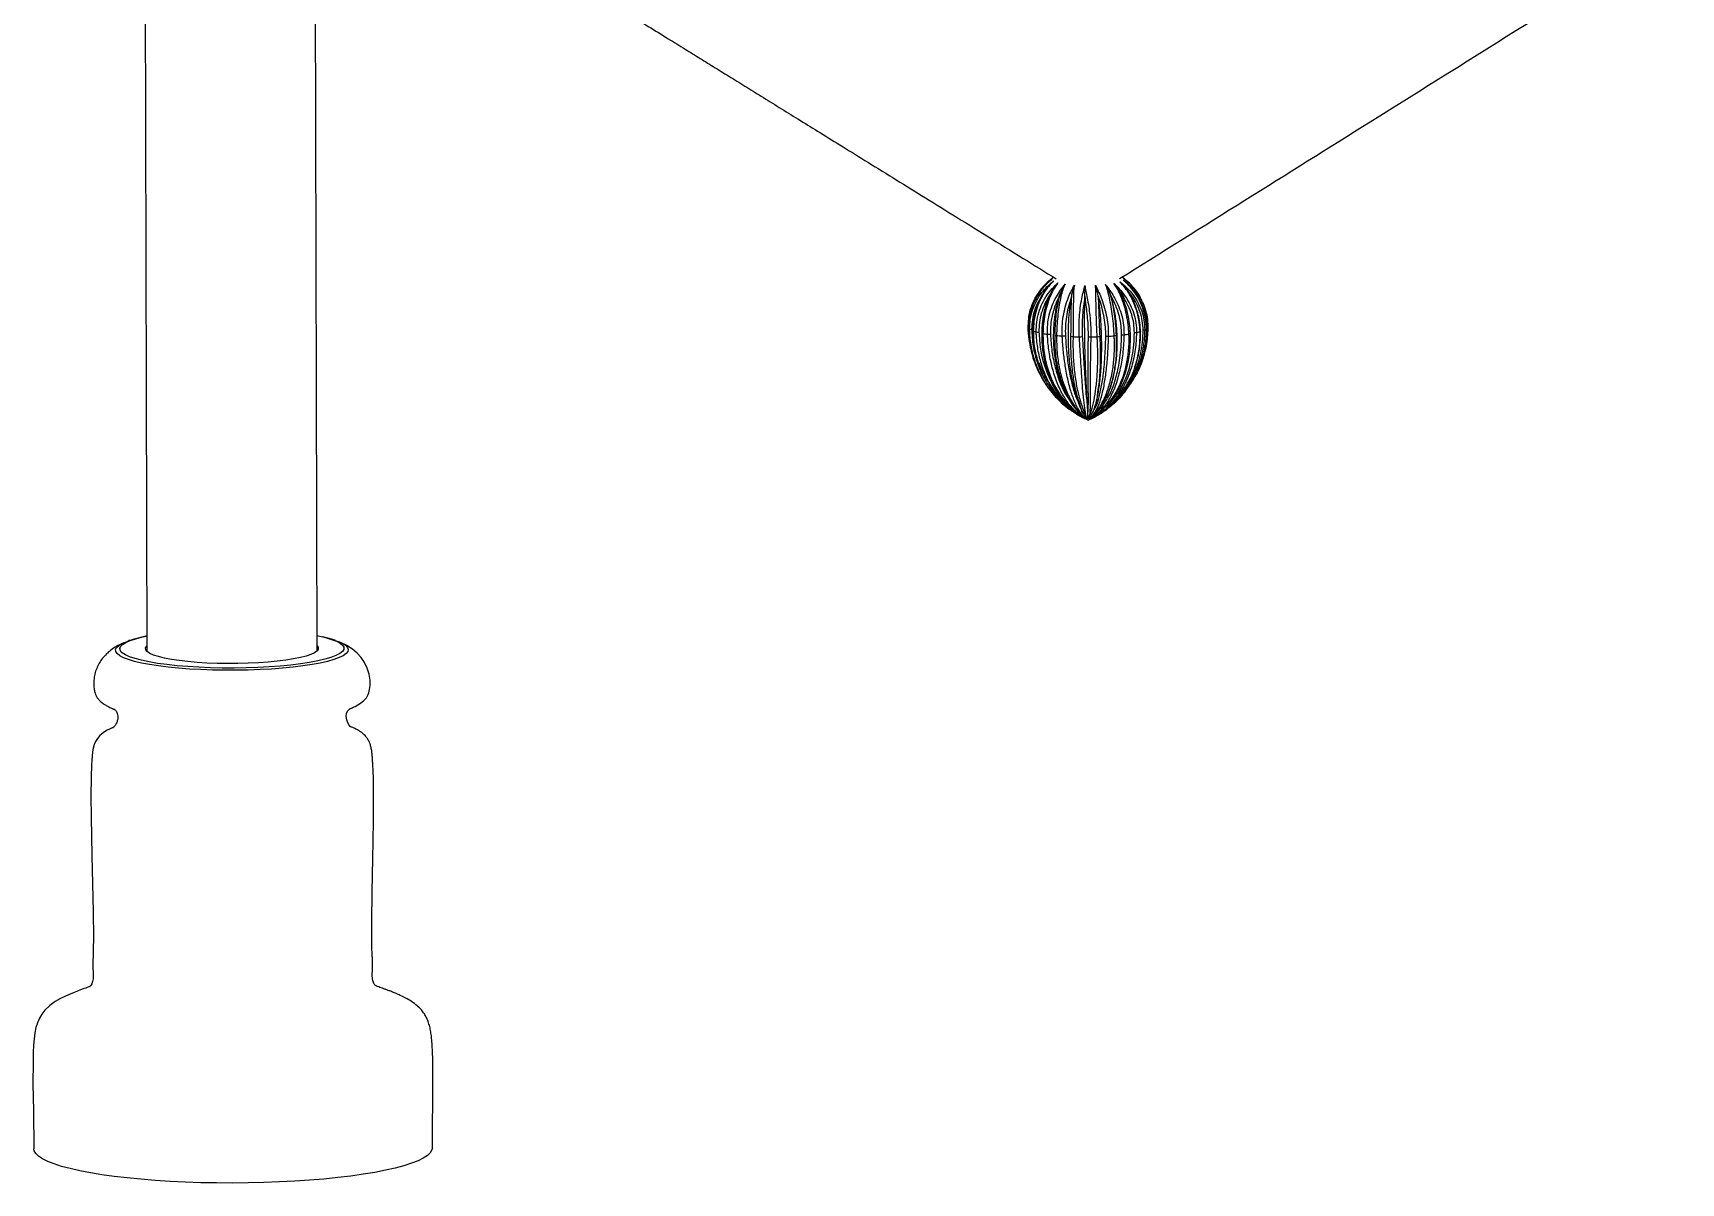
# Model space of a CAD drawing. Header units: millimetres. Extents: x 2214 to 8154, y -2115 to 2085.
# Drawn here: x 6503 to 7205, y -623 to -134 of the extents above; entities that cross this region are included whole.
import ezdxf

# ---------------------------------------------------------------- set-up
doc = ezdxf.new("R2010")
doc.units = ezdxf.units.MM

# ---------------------------------------------------------------- blocks, each defined once
blk = doc.blocks.new('izometria')
for p, q in [((1622.91, -72.34), (1623.47, -297.7)), ((1671.77, -297.58), (1671.23, -77.39)), ((1879.04, -194.35), (1878.74, -194.73)), ((1880.18, -195.51), (1879.66, -196.53)), ((1882.7, -195.97), (1882.31, -197.01)), ((1885.89, -196.28), (1885.68, -197.34)), ((1896.59, -196.1), (1896.95, -197.15)), ((1899.47, -195.69), (1899.98, -196.71)), ((1901.55, -195.15), (1902.16, -196.14)), ((1889.49, -196.41), (1889.47, -197.47)), ((1893.16, -196.35), (1893.34, -197.41)), ((1888.97, -231.4), (1889.38, -231.6)), ((1889.38, -231.6), (1889.46, -231.64)), ((1889.46, -231.64), (1889.48, -231.64)), ((1889.48, -231.64), (1889.6, -231.7)), ((1889.6, -231.7), (1890.51, -232.13)), ((1890.51, -232.13), (1891.28, -231.76)), ((1891.28, -231.76), (1891.5, -231.65)), ((1891.5, -231.65), (1891.57, -231.61)), ((1891.5, -231.65), (1891.5, -231.65)), ((1892.64, -230.82), (1893.09, -230.5)), ((1893.96, -230.15), (1893.37, -230.55))]:
    blk.add_line(p, q)
at = {"flags": 128}
for points in [[(1902.13, -193.2), (1901.65, -192.77), (1901.52, -192.66)], [(1874.92, -206.8), (1874.89, -206.78), (1874.86, -206.76), (1874.84, -206.75), (1874.83, -206.73), (1874.83, -206.71), (1874.84, -206.69), (1874.86, -206.67), (1874.88, -206.65)], [(1877.65, -207.54), (1877.6, -207.52), (1877.55, -207.51), (1877.5, -207.49), (1877.47, -207.47), (1877.44, -207.46), (1877.42, -207.44), (1877.41, -207.42), (1877.41, -207.4)], [(1902.36, -207.5), (1902.37, -207.52), (1902.36, -207.55), (1902.34, -207.57), (1902.31, -207.6), (1902.26, -207.62), (1902.2, -207.65), (1902.13, -207.67), (1902.05, -207.69)], [(1905.33, -206.87), (1905.33, -206.89), (1905.31, -206.91), (1905.29, -206.94), (1905.25, -206.96), (1905.2, -206.99)], [(1664.31, -301.6), (1661.34, -301.89), (1658.21, -302.13), (1654.97, -302.3), (1651.64, -302.42), (1648.27, -302.47), (1644.89, -302.46), (1641.54, -302.38), (1638.26, -302.25), (1635.09, -302.05), (1632.05, -301.8), (1629.2, -301.49), (1626.55, -301.13), (1624.14, -300.72), (1622, -300.26), (1620.15, -299.77), (1618.61, -299.25), (1617.4, -298.7), (1616.53, -298.13), (1616.01, -297.55), (1615.85, -296.96), (1616.05, -296.37), (1616.61, -295.79), (1617.52, -295.22), (1618.77, -294.66), (1620.34, -294.14), (1622.23, -293.64), (1623.46, -293.37)], [(1671.76, -293.25), (1672.2, -293.34), (1674.2, -293.81), (1675.9, -294.32), (1677.28, -294.86), (1678.32, -295.42), (1679.01, -295.99), (1679.35, -296.58), (1679.33, -297.17), (1678.95, -297.76), (1678.22, -298.34), (1677.14, -298.9), (1675.72, -299.44), (1673.98, -299.95), (1671.95, -300.43), (1669.64, -300.87), (1667.08, -301.26), (1664.31, -301.6)], [(1664.97, -302.21), (1661.98, -302.5), (1658.85, -302.74), (1655.6, -302.92), (1652.26, -303.04), (1648.87, -303.1), (1645.47, -303.1), (1642.1, -303.04), (1638.78, -302.92), (1635.55, -302.74), (1632.46, -302.5), (1629.52, -302.21), (1626.78, -301.87), (1624.25, -301.47), (1621.98, -301.04), (1619.97, -300.56), (1618.26, -300.05), (1616.86, -299.52), (1615.79, -298.95), (1615.05, -298.38), (1614.66, -297.79), (1614.62, -297.19), (1614.93, -296.6), (1615.58, -296.02), (1616.58, -295.45), (1617.9, -294.89), (1618.34, -294.74)], [(1671.77, -296.14), (1672.06, -296.56), (1672.09, -297.08), (1671.76, -297.59), (1671.07, -298.1), (1670.05, -298.59), (1668.7, -299.05), (1667.04, -299.48), (1665.1, -299.88), (1662.91, -300.23), (1660.49, -300.53), (1657.88, -300.78), (1655.12, -300.98), (1652.26, -301.11), (1649.32, -301.19), (1646.37, -301.2), (1643.43, -301.15), (1640.55, -301.04), (1637.77, -300.86), (1635.14, -300.63), (1632.69, -300.35), (1630.46, -300.02), (1628.47, -299.64), (1626.77, -299.22), (1625.37, -298.77), (1624.3, -298.29), (1623.56, -297.79), (1623.18, -297.28), (1623.15, -296.76), (1623.47, -296.26)], [(1676.91, -294.6), (1677.72, -294.89), (1678.95, -295.44), (1679.86, -296.01), (1680.42, -296.6), (1680.64, -297.19), (1680.51, -297.78), (1680.03, -298.37), (1679.2, -298.95), (1678.04, -299.51), (1676.56, -300.05), (1674.77, -300.56), (1672.69, -301.04), (1670.35, -301.47), (1667.76, -301.87), (1664.97, -302.21)], [(1681.5, -319.28), (1681.5, -319.28), (1681.43, -319.22), (1681.21, -319.01), (1680.89, -318.62), (1680.51, -318.01), (1680.18, -317.12), (1680.05, -316.16), (1680.17, -315.34), (1680.43, -314.72), (1680.74, -314.29), (1680.93, -314.11), (1680.95, -314.09), (1680.97, -314.08), (1681.08, -314.03), (1681.2, -313.97), (1681.31, -313.92), (1681.43, -313.87), (1681.57, -313.8), (1681.75, -313.72), (1682.03, -313.58), (1682.55, -313.33), (1683.33, -312.9), (1684.11, -312.41), (1685.01, -311.71), (1685.75, -310.87), (1686.15, -310.19), (1686.45, -309.45), (1686.69, -308.54), (1686.84, -307.4), (1686.83, -305.94), (1686.56, -304.15), (1686.03, -302.45), (1685.27, -300.9), (1684.32, -299.51), (1683.18, -298.26), (1681.85, -297.14), (1680.26, -296.11), (1678.26, -295.12), (1678.26, -295.12)], [(1613.83, -319.37), (1613.11, -319.69), (1612.08, -320.21), (1611.14, -320.8), (1610.16, -321.62), (1609.46, -322.45), (1608.94, -323.29), (1608.56, -324.19), (1608.29, -325.17), (1608.09, -326.25), (1607.97, -327.43), (1607.89, -328.68), (1607.82, -329.87), (1607.67, -333.51), (1607.62, -338.69), (1607.68, -344.77), (1607.91, -355.63), (1608.27, -371.59), (1608.35, -379.02), (1608.31, -382.36), (1608.24, -384.22), (1608.18, -385.39), (1608.15, -386.56), (1608.18, -387.7), (1608.24, -388.76), (1608.26, -389.75), (1608.23, -390.65), (1608.1, -391.41), (1607.89, -392.04), (1607.62, -392.5), (1607.41, -392.74), (1607.35, -392.8), (1607.38, -392.78), (1607.35, -392.79), (1607.23, -392.84), (1607.02, -392.92), (1606.61, -393.08), (1606.15, -393.25), (1605.46, -393.5), (1604.71, -393.77), (1603.82, -394.11), (1602.85, -394.48), (1601.74, -394.94), (1600.46, -395.51), (1599.02, -396.22), (1597.49, -397.11), (1595.98, -398.19), (1594.59, -399.49), (1593.68, -400.65), (1593.01, -401.79), (1592.46, -403.08), (1592.05, -404.45), (1591.74, -405.96), (1591.52, -407.67), (1591.39, -409.41), (1591.29, -411.52), (1591.21, -414.21), (1591.19, -420.48), (1591.3, -428.01), (1591.47, -438.86), (1591.47, -438.86)], [(1677.64, -447.03), (1673.73, -447.43), (1669.65, -447.77), (1665.44, -448.05), (1661.12, -448.27), (1656.71, -448.44), (1652.25, -448.54), (1647.76, -448.58), (1643.27, -448.55), (1638.81, -448.47), (1634.41, -448.32), (1630.09, -448.11), (1625.89, -447.84), (1621.83, -447.52), (1617.93, -447.14), (1614.23, -446.7), (1610.73, -446.22), (1607.47, -445.69), (1604.47, -445.11), (1601.74, -444.49), (1599.31, -443.84), (1597.18, -443.15), (1595.37, -442.44), (1593.9, -441.7), (1592.77, -440.94), (1591.99, -440.17), (1591.56, -439.39), (1591.47, -438.86)], [(1704.47, -438.58), (1704.35, -439.19), (1703.89, -439.98), (1703.08, -440.75), (1701.91, -441.51), (1700.41, -442.25), (1698.57, -442.97), (1696.41, -443.67), (1693.95, -444.33), (1691.19, -444.96), (1688.17, -445.55), (1684.89, -446.09), (1681.37, -446.59), (1677.64, -447.03)]]:
    blk.add_lwpolyline(points, dxfattribs=at)
for centre, radius, start, end in [((1890.44, -205.55), 17, 124.5834, 157.0862), ((1890.44, -205.55), 17, 51.4836, 55.6735), ((1890.44, -205.55), 17, 0.1415, 23.3177), ((1907.17, -205.28), 0.413, 268.2979, 310.2413), ((1906.92, -205.51), 0.524, 350.8897, 0.1302), ((1874.71, -205.1), 1.42, 216.3782, 234.4209), ((1874.42, -204.39), 1.95, 253.8866, 271.0784), ((1878.82, -196.65), 10.87, 248.9974, 253.6377), ((1876.36, -202.88), 4.25, 261.8148, 272.0215), ((1884.32, -173.51), 34.67, 258.9135, 261.0521), ((1879.35, -201.79), 5.99, 266.014, 274.2993), ((1881.62, -206.9), 1.21, 244.0232, 265.5762), ((1888.48, -141.75), 66.72, 264.014, 265.3952), ((1883.24, -202.07), 6.18, 268.9379, 277.2918), ((1886.34, -205.54), 2.9, 255.29, 267.0078), ((1890.09, -116.82), 91.7, 267.5598, 268.676), ((1887.87, -203.65), 4.85, 271.2699, 281.4368), ((1891.29, -203.76), 4.76, 261.051, 269.3213), ((1890.23, -112.72), 95.8, 270.6017, 271.685), ((1892.89, -205.65), 2.84, 273.0367, 288.1033), ((1896.01, -202.52), 5.81, 264.8148, 271.9265), ((1891.22, -131.83), 76.66, 273.7271, 274.9832), ((1897.82, -207.06), 1.15, 272.8826, 301.7243), ((1900.19, -202.5), 5.42, 267.7049, 275.0519), ((1894.71, -163.21), 45.09, 277.591, 279.3798), ((1903.6, -203.56), 3.75, 270.1403, 279.4388), ((1900.16, -190.51), 17.23, 283.5881, 286.985), ((1906.02, -204.81), 1.74, 271.8523, 287.3925), ((1905.13, -203.66), 3.14, 296.7173, 307.2968)]:
    blk.add_arc(centre, radius, start, end)
for points, knots in [([(1899.4, -191.98), (1923.1, -177.14), (1976.2, -143.9), (2029.27, -110.68), (2058.65, -92.29)], [0, 0, 0, 0, 0.446407, 1, 1, 1, 1]), ([(1741.99, -105.7), (1744.85, -107.47), (1750.28, -110.83), (1757.95, -115.58), (1764.69, -119.75), (1770.47, -123.33), (1775.43, -126.41), (1779.89, -129.16), (1784.2, -131.84), (1788.6, -134.56), (1793.13, -137.36), (1797.91, -140.32), (1802.94, -143.44), (1808.27, -146.74), (1814.01, -150.29), (1820.33, -154.2), (1827.42, -158.59), (1835.13, -163.36), (1843.44, -168.5), (1852.32, -174), (1861.94, -179.96), (1871.72, -186.01), (1878.31, -190.1), (1881.44, -192.04)], [0, 0, 0, 0, 0.061404, 0.116569, 0.164873, 0.206314, 0.240896, 0.27189, 0.302414, 0.33396, 0.366528, 0.400118, 0.436861, 0.474754, 0.514784, 0.560234, 0.611364, 0.668173, 0.726934, 0.790736, 0.859577, 0.933453, 1, 1, 1, 1]), ([(1873.48, -205.38), (1873.53, -204.47), (1873.61, -202.63), (1874.31, -199.97), (1875.4, -197.46), (1876.81, -195.34), (1878.42, -193.56), (1879.59, -192.65), (1880.19, -192.18)], [0, 0, 0, 0, 0.174322, 0.353684, 0.528303, 0.707938, 0.852625, 1, 1, 1, 1]), ([(1880.19, -192.18), (1880.08, -192.27), (1879.37, -192.82), (1878.17, -193.98), (1876.64, -195.88), (1875.32, -198.12), (1874.33, -200.63), (1873.69, -203.28), (1873.61, -205.05), (1873.56, -205.95)], [0, 0, 0, 0, 0.025597, 0.169952, 0.317153, 0.486311, 0.660055, 0.82767, 1, 1, 1, 1]), ([(1873.88, -206.26), (1873.91, -205.35), (1873.98, -203.5), (1874.66, -200.81), (1875.76, -198.24), (1877.19, -196.04), (1878.84, -194.18), (1880.02, -193.2), (1880.62, -192.7)], [0, 0, 0, 0, 0.174238, 0.353521, 0.528056, 0.707609, 0.852457, 1, 1, 1, 1]), ([(1877.96, -195.93), (1877.96, -195.93), (1877.82, -195.93), (1877.43, -197.22), (1876.17, -198.41), (1875.22, -201.08), (1874.56, -203.65), (1874.49, -205.44), (1874.46, -206.34)], [0, 0, 0, 0, 0.000003, 0.038354, 0.279641, 0.520866, 0.76044, 1, 1, 1, 1]), ([(1874.88, -206.65), (1874.92, -205.79), (1875.01, -204.07), (1875.52, -201.47), (1876.35, -198.96), (1877.33, -196.76), (1878.22, -195.57), (1878.52, -195.02), (1878.52, -195.02)], [0, 0, 0, 0, 0.210045, 0.420141, 0.633608, 0.847116, 0.999994, 1, 1, 1, 1]), ([(1880.62, -192.7), (1880.52, -192.8), (1879.88, -193.39), (1878.84, -194.61), (1877.54, -196.58), (1876.42, -198.88), (1875.58, -201.45), (1875.04, -204.13), (1874.96, -205.9), (1874.92, -206.8)], [0, 0, 0, 0, 0.025998, 0.170316, 0.317481, 0.486557, 0.660218, 0.827751, 1, 1, 1, 1]), ([(1875.75, -207.08), (1875.77, -206.17), (1875.8, -204.32), (1876.41, -201.59), (1877.42, -198.96), (1878.75, -196.69), (1880.28, -194.74), (1881.38, -193.7), (1881.93, -193.18)], [0, 0, 0, 0, 0.174123, 0.353288, 0.527708, 0.70714, 0.852216, 1, 1, 1, 1]), ([(1877.41, -207.4), (1877.44, -206.55), (1877.51, -204.82), (1877.88, -202.21), (1878.49, -199.65), (1879.22, -197.41), (1879.9, -196.16), (1880.14, -195.6), (1880.14, -195.6)], [0, 0, 0, 0, 0.2073411, 0.4199826, 0.6309185, 0.8467959, 0.9999942, 1, 1, 1, 1]), ([(1881.93, -193.18), (1881.85, -193.27), (1881.32, -193.9), (1880.54, -195.17), (1879.58, -197.2), (1878.77, -199.55), (1878.15, -202.15), (1877.76, -204.86), (1877.69, -206.64), (1877.65, -207.54)], [0, 0, 0, 0, 0.026575, 0.170828, 0.317934, 0.486896, 0.660442, 0.827865, 1, 1, 1, 1]), ([(1878.52, -195.02), (1878.52, -195.02), (1878.53, -194.99), (1878.56, -194.96), (1878.58, -194.93)], [0, 0, 0, 0, 0.000651, 1, 1, 1, 1]), ([(1880.19, -192.18), (1880.18, -192.19), (1880.17, -192.2), (1880.07, -192.27), (1879.57, -192.66), (1879.02, -193.13), (1878.62, -193.6), (1878.55, -193.68)], [0, 0, 0, 0, 0.006476, 0.025744, 0.164953, 0.857149, 1, 1, 1, 1]), ([(1878.93, -207.76), (1878.93, -206.85), (1878.92, -205), (1879.4, -202.24), (1880.23, -199.57), (1881.34, -197.23), (1882.63, -195.2), (1883.53, -194.11), (1883.99, -193.55)], [0, 0, 0, 0, 0.173983, 0.353003, 0.527282, 0.706569, 0.851917, 1, 1, 1, 1]), ([(1880.62, -192.7), (1880.62, -192.71), (1880.61, -192.72), (1880.52, -192.79), (1880.1, -193.16), (1879.55, -193.67), (1879.16, -194.19), (1879.04, -194.35)], [0, 0, 0, 0, 0.006279, 0.022609, 0.148357, 0.739495, 1, 1, 1, 1]), ([(1880.14, -195.6), (1880.14, -195.6), (1880.16, -195.59), (1880.17, -195.55), (1880.18, -195.51)], [0, 0, 0, 0, 0.000365, 1, 1, 1, 1]), ([(1881.93, -193.18), (1881.93, -193.18), (1881.91, -193.19), (1881.84, -193.27), (1881.46, -193.67), (1880.85, -194.4), (1880.4, -195.15), (1880.18, -195.51)], [0, 0, 0, 0, 0.00475, 0.018307, 0.116551, 0.581231, 1, 1, 1, 1]), ([(1881.09, -207.98), (1881.11, -207.11), (1881.16, -205.38), (1881.37, -202.77), (1881.68, -200.08), (1882.19, -198.21), (1882.4, -196.16), (1882.67, -196.06), (1882.67, -196.06)], [0, 0, 0, 0, 0.209869, 0.419794, 0.633088, 0.846418, 0.999997, 1, 1, 1, 1]), ([(1883.99, -193.55), (1883.93, -193.66), (1883.57, -194.31), (1883.1, -195.62), (1882.59, -197.7), (1882.14, -200.08), (1881.82, -202.72), (1881.61, -205.43), (1881.55, -207.21), (1881.53, -208.1)], [0, 0, 0, 0, 0.027281, 0.172827, 0.318495, 0.489616, 0.66072, 0.83038, 1, 1, 1, 1]), ([(1882.67, -196.06), (1882.67, -196.06), (1882.67, -196.03), (1882.68, -196), (1882.7, -195.97)], [0, 0, 0, 0, 0.0006498, 1, 1, 1, 1]), ([(1883.99, -193.55), (1883.98, -193.56), (1883.97, -193.57), (1883.91, -193.66), (1883.63, -194.07), (1883.18, -194.83), (1882.85, -195.6), (1882.7, -195.97)], [0, 0, 0, 0, 0.004773, 0.018905, 0.117912, 0.580633, 1, 1, 1, 1]), ([(1883.13, -208.25), (1883.11, -207.34), (1883.07, -205.49), (1883.38, -202.71), (1883.95, -200), (1884.73, -197.61), (1885.67, -195.52), (1886.29, -194.38), (1886.61, -193.81)], [0, 0, 0, 0, 0.173828, 0.352686, 0.526811, 0.705939, 0.851591, 1, 1, 1, 1]), ([(1885.88, -196.37), (1885.88, -196.37), (1885.89, -196.37), (1885.89, -196.32), (1885.89, -196.28)], [0, 0, 0, 0, 0.000363, 1, 1, 1, 1]), ([(1886.61, -193.81), (1886.61, -193.81), (1886.6, -193.82), (1886.57, -193.91), (1886.4, -194.35), (1886.15, -195.12), (1885.98, -195.91), (1885.89, -196.28)], [0, 0, 0, 0, 0.004808, 0.019662, 0.119705, 0.581788, 1, 1, 1, 1]), ([(1886.61, -193.81), (1886.58, -193.91), (1886.43, -194.58), (1886.33, -195.91), (1886.29, -198), (1886.26, -200.4), (1886.25, -203.05), (1886.24, -205.76), (1886.21, -207.54), (1886.19, -208.44)], [0, 0, 0, 0, 0.02806, 0.173509, 0.31908, 0.490056, 0.661014, 0.830526, 1, 1, 1, 1]), ([(1887.98, -208.5), (1887.94, -207.58), (1887.87, -205.74), (1887.98, -202.95), (1888.24, -200.22), (1888.63, -197.79), (1889.13, -195.67), (1889.42, -194.5), (1889.56, -193.91)], [0, 0, 0, 0, 0.173675, 0.352371, 0.526343, 0.70531, 0.851266, 1, 1, 1, 1]), ([(1889.56, -193.91), (1889.56, -193.91), (1889.56, -193.93), (1889.56, -194.02), (1889.53, -194.47), (1889.5, -195.26), (1889.49, -196.04), (1889.49, -196.41)], [0, 0, 0, 0, 0.004821, 0.020735, 0.122775, 0.59165, 1, 1, 1, 1]), ([(1889.56, -193.91), (1889.57, -194.02), (1889.63, -194.7), (1889.92, -196.02), (1890.36, -198.1), (1890.74, -200.49), (1891.05, -203.13), (1891.25, -205.84), (1891.24, -207.62), (1891.23, -208.52)], [0, 0, 0, 0, 0.028837, 0.174186, 0.319657, 0.490487, 0.661301, 0.830669, 1, 1, 1, 1]), ([(1892.59, -193.86), (1892.63, -193.97), (1892.91, -194.64), (1893.57, -195.93), (1894.42, -197.97), (1895.2, -200.33), (1895.8, -202.93), (1896.18, -205.64), (1896.19, -207.43), (1896.2, -208.33)], [0, 0, 0, 0, 0.029546, 0.173426, 0.320154, 0.488567, 0.661549, 0.828427, 1, 1, 1, 1]), ([(1893.04, -208.48), (1892.99, -207.57), (1892.9, -205.73), (1892.8, -202.94), (1892.73, -200.2), (1892.69, -197.77), (1892.69, -195.62), (1892.62, -194.45), (1892.59, -193.86)], [0, 0, 0, 0, 0.173532, 0.352086, 0.525915, 0.704736, 0.850969, 1, 1, 1, 1]), ([(1892.59, -193.86), (1892.59, -193.86), (1892.59, -193.88), (1892.62, -193.97), (1892.73, -194.4), (1892.93, -195.18), (1893.09, -195.97), (1893.16, -196.35)], [0, 0, 0, 0, 0.004856, 0.020878, 0.121995, 0.576394, 1, 1, 1, 1]), ([(1895.41, -193.66), (1895.49, -193.77), (1895.96, -194.41), (1896.92, -195.67), (1898.14, -197.65), (1899.23, -199.96), (1900.07, -202.53), (1900.6, -205.21), (1900.64, -206.99), (1900.66, -207.9)], [0, 0, 0, 0, 0.03012, 0.173916, 0.320561, 0.488875, 0.661751, 0.82853, 1, 1, 1, 1]), ([(1897.88, -208.2), (1897.82, -207.3), (1897.71, -205.46), (1897.41, -202.68), (1897.01, -199.96), (1896.55, -197.54), (1896.06, -195.4), (1895.63, -194.24), (1895.41, -193.66)], [0, 0, 0, 0, 0.173418, 0.351858, 0.52557, 0.704277, 0.850729, 1, 1, 1, 1]), ([(1895.41, -193.66), (1895.41, -193.66), (1895.42, -193.67), (1895.47, -193.76), (1895.71, -194.18), (1896.12, -194.94), (1896.44, -195.72), (1896.59, -196.1)], [0, 0, 0, 0, 0.004866, 0.020868, 0.120907, 0.561908, 1, 1, 1, 1]), ([(1896.65, -196.19), (1896.65, -196.19), (1896.63, -196.16), (1896.61, -196.13), (1896.59, -196.1)], [0, 0, 0, 0, 0.000651, 1, 1, 1, 1]), ([(1899.97, -207.92), (1899.94, -207.05), (1899.88, -205.32), (1899.37, -202.72), (1898.58, -200.2), (1897.67, -197.98), (1896.9, -196.76), (1896.65, -196.19), (1896.65, -196.19)], [0, 0, 0, 0, 0.209544, 0.419146, 0.632107, 0.845108, 0.999994, 1, 1, 1, 1]), ([(1897.79, -193.32), (1897.9, -193.43), (1898.51, -194.04), (1899.69, -195.24), (1901.17, -197.16), (1902.48, -199.41), (1903.48, -201.92), (1904.12, -204.57), (1904.18, -206.35), (1904.21, -207.26)], [0, 0, 0, 0, 0.030503, 0.174237, 0.320824, 0.489069, 0.66188, 0.828594, 1, 1, 1, 1]), ([(1902.05, -207.69), (1901.99, -206.79), (1901.87, -204.96), (1901.4, -202.2), (1900.71, -199.5), (1899.86, -197.12), (1898.92, -195.02), (1898.17, -193.89), (1897.79, -193.32)], [0, 0, 0, 0, 0.173343, 0.351701, 0.525341, 0.703968, 0.85057, 1, 1, 1, 1]), ([(1897.79, -193.32), (1897.79, -193.32), (1897.81, -193.34), (1897.88, -193.42), (1898.22, -193.82), (1898.81, -194.56), (1899.25, -195.32), (1899.47, -195.69)], [0, 0, 0, 0, 0.004884, 0.021359, 0.122185, 0.564952, 1, 1, 1, 1]), ([(1899.54, -195.78), (1899.54, -195.78), (1899.52, -195.74), (1899.5, -195.72), (1899.47, -195.69)], [0, 0, 0, 0, 0.0006555, 1, 1, 1, 1]), ([(1899.51, -192.88), (1899.64, -192.98), (1900.35, -193.56), (1901.64, -194.7), (1903.24, -196.53), (1904.65, -198.71), (1905.73, -201.17), (1906.42, -203.78), (1906.5, -205.56), (1906.54, -206.47)], [0, 0, 0, 0, 0.030655, 0.174355, 0.320905, 0.489133, 0.661919, 0.828615, 1, 1, 1, 1]), ([(1905.2, -206.99), (1905.14, -206.09), (1905.02, -204.26), (1904.41, -201.54), (1903.49, -198.88), (1902.33, -196.55), (1901.02, -194.51), (1900.02, -193.43), (1899.51, -192.88)], [0, 0, 0, 0, 0.173314, 0.351644, 0.525251, 0.703848, 0.850508, 1, 1, 1, 1]), ([(1899.51, -192.88), (1899.52, -192.88), (1899.53, -192.9), (1899.62, -192.98), (1900.04, -193.36), (1900.75, -194.07), (1901.28, -194.79), (1901.55, -195.15)], [0, 0, 0, 0, 0.004886, 0.021573, 0.122767, 0.566738, 1, 1, 1, 1]), ([(1903.61, -207.31), (1903.57, -206.44), (1903.49, -204.71), (1902.87, -202.17), (1901.97, -199.58), (1900.65, -197.83), (1900.11, -195.83), (1899.54, -195.78), (1899.54, -195.78)], [0, 0, 0, 0, 0.209513, 0.419079, 0.632004, 0.84497, 0.999997, 1, 1, 1, 1]), ([(1900.43, -192.37), (1900.56, -192.47), (1901.3, -193.01), (1902.58, -194.08), (1904.17, -195.83), (1905.56, -197.93), (1906.62, -200.34), (1907.3, -202.92), (1907.39, -204.69), (1907.43, -205.59)], [0, 0, 0, 0, 0.030562, 0.17426, 0.320807, 0.489057, 0.66187, 0.828588, 1, 1, 1, 1]), ([(1907.03, -206.16), (1906.98, -205.26), (1906.87, -203.44), (1906.18, -200.75), (1905.11, -198.15), (1903.74, -195.88), (1902.18, -193.92), (1901.02, -192.89), (1900.43, -192.37)], [0, 0, 0, 0, 0.173331, 0.351679, 0.525307, 0.703922, 0.850546, 1, 1, 1, 1]), ([(1900.43, -192.37), (1900.43, -192.38), (1900.45, -192.39), (1900.55, -192.47), (1901.01, -192.83), (1901.77, -193.49), (1902.35, -194.19), (1902.63, -194.54)], [0, 0, 0, 0, 0.004883, 0.021474, 0.122562, 0.566796, 1, 1, 1, 1]), ([(1900.46, -191.85), (1900.58, -191.94), (1901.29, -192.44), (1902.2, -193.19), (1902.85, -193.98), (1903.07, -194.25)], [0, 0, 0, 0, 0.123289, 0.709389, 1, 1, 1, 1]), ([(1906, -198.84), (1905.8, -198.36), (1905.25, -197.02), (1903.96, -195.18), (1902.3, -193.3), (1901.07, -192.33), (1900.46, -191.85)], [0, 0, 0, 0, 0.17309, 0.484486, 0.739784, 1, 1, 1, 1]), ([(1900.46, -191.85), (1900.46, -191.85), (1900.48, -191.86), (1900.58, -191.93), (1901.03, -192.27), (1901.49, -192.62), (1901.8, -192.97), (1901.82, -192.99)], [0, 0, 0, 0, 0.008212, 0.035582, 0.205333, 0.954533, 1, 1, 1, 1]), ([(1901.62, -195.23), (1901.62, -195.23), (1901.58, -195.23), (1901.57, -195.19), (1901.55, -195.15)], [0, 0, 0, 0, 0.000364, 1, 1, 1, 1]), ([(1906.08, -206.54), (1906.03, -205.68), (1905.93, -203.96), (1905.28, -201.42), (1904.24, -199.01), (1903.04, -196.9), (1901.97, -195.77), (1901.62, -195.23), (1901.62, -195.23)], [0, 0, 0, 0, 0.2095071, 0.4190634, 0.631987, 0.8449436, 0.9999943, 1, 1, 1, 1]), ([(1905.31, -206.87), (1905.29, -206.28), (1905.23, -204.94), (1904.86, -202.83), (1904.27, -200.61), (1903.44, -198.48), (1902.73, -196.98), (1902.25, -196.26), (1902.18, -196.15)], [0, 0, 0, 0, 0.159491, 0.359705, 0.561574, 0.762422, 0.96467, 1, 1, 1, 1]), ([(1907.15, -205.69), (1907.1, -204.83), (1907, -203.11), (1906.36, -200.61), (1905.33, -198.25), (1904.13, -196.2), (1903.07, -195.13), (1902.71, -194.61), (1902.71, -194.61)], [0, 0, 0, 0, 0.209532, 0.419112, 0.632056, 0.845037, 0.999994, 1, 1, 1, 1]), ([(1879.66, -196.53), (1879.66, -196.53), (1879.59, -196.66), (1878.98, -197.5), (1878.09, -199.25), (1877.13, -201.79), (1876.57, -204.44), (1876.53, -206.23), (1876.51, -207.12)], [0, 0, 0, 0, 0.000006, 0.038731, 0.279925, 0.521052, 0.760534, 1, 1, 1, 1]), ([(1879.66, -196.53), (1879.36, -197.22), (1878.57, -199.04), (1877.74, -202.31), (1877.25, -206.32), (1877.33, -210.58), (1877.74, -214.01), (1878.34, -215.86), (1878.5, -216.36)], [0, 0, 0, 0, 0.109995, 0.29117, 0.487477, 0.697163, 0.919253, 1, 1, 1, 1]), ([(1882.31, -197.01), (1882.31, -197.01), (1882.25, -197.15), (1881.75, -198.02), (1881.02, -199.82), (1880.24, -202.4), (1879.8, -205.08), (1879.8, -206.87), (1879.79, -207.76)], [0, 0, 0, 0, 0.0000062, 0.0391985, 0.2802758, 0.5212845, 0.7606528, 1, 1, 1, 1]), ([(1882.31, -197.01), (1882.08, -197.72), (1881.5, -199.58), (1880.89, -202.89), (1880.55, -206.91), (1880.62, -211.18), (1881.14, -215.56), (1882.16, -219.88), (1883.68, -223.97), (1885.07, -226.24), (1885.76, -227.38)], [0, 0, 0, 0, 0.066495, 0.17579, 0.294215, 0.420708, 0.554686, 0.696385, 0.84713, 1, 1, 1, 1]), ([(1885.68, -197.34), (1885.68, -197.34), (1885.64, -197.48), (1885.29, -198.37), (1884.79, -200.21), (1884.26, -202.82), (1883.98, -205.52), (1884.01, -207.31), (1884.03, -208.2)], [0, 0, 0, 0, 0.000006, 0.039712, 0.280659, 0.521542, 0.760779, 1, 1, 1, 1]), ([(1885.68, -197.34), (1885.55, -198.05), (1885.22, -199.94), (1884.89, -203.27), (1884.73, -207.31), (1884.81, -211.58), (1885.14, -215.93), (1885.76, -220.21), (1886.65, -224.24), (1887.45, -226.46), (1887.85, -227.57)], [0, 0, 0, 0, 0.066622, 0.175873, 0.294246, 0.420689, 0.554611, 0.696252, 0.846935, 1, 1, 1, 1]), ([(1885.6, -208.35), (1885.62, -207.48), (1885.64, -205.74), (1885.65, -203.1), (1885.68, -200.52), (1885.74, -198.23), (1885.84, -196.96), (1885.88, -196.37), (1885.88, -196.37)], [0, 0, 0, 0, 0.209774, 0.419601, 0.632796, 0.846028, 0.999994, 1, 1, 1, 1]), ([(1889.47, -197.47), (1889.47, -197.47), (1889.45, -197.61), (1889.29, -198.53), (1889.05, -200.38), (1888.83, -203.01), (1888.73, -205.72), (1888.8, -207.51), (1888.83, -208.4)], [0, 0, 0, 0, 0.000006, 0.040225, 0.281044, 0.521797, 0.760909, 1, 1, 1, 1]), ([(1889.47, -197.47), (1889.45, -198.19), (1889.4, -200.09), (1889.38, -203.43), (1889.41, -207.48), (1889.49, -211.74), (1889.61, -216.08), (1889.78, -220.34), (1889.97, -224.35), (1890.1, -226.55), (1890.17, -227.65)], [0, 0, 0, 0, 0.066747, 0.175952, 0.294278, 0.420668, 0.554535, 0.696118, 0.846739, 1, 1, 1, 1]), ([(1889.5, -196.5), (1889.5, -196.5), (1889.5, -196.47), (1889.49, -196.44), (1889.49, -196.41)], [0, 0, 0, 0, 0.000651, 1, 1, 1, 1]), ([(1890.55, -208.46), (1890.55, -207.59), (1890.54, -205.85), (1890.35, -203.24), (1890.09, -200.55), (1889.76, -198.67), (1889.61, -196.61), (1889.5, -196.5), (1889.5, -196.5)], [0, 0, 0, 0, 0.2096843, 0.4194214, 0.6325221, 0.8456608, 0.9999968, 1, 1, 1, 1]), ([(1893.34, -197.41), (1893.43, -198.13), (1893.67, -200.02), (1893.97, -203.36), (1894.19, -207.39), (1894.26, -211.66), (1894.17, -216), (1893.85, -220.26), (1893.32, -224.28), (1892.79, -226.49), (1892.52, -227.61)], [0, 0, 0, 0, 0.06686, 0.176024, 0.294306, 0.42065, 0.554466, 0.695997, 0.846562, 1, 1, 1, 1]), ([(1893.2, -196.44), (1893.2, -196.44), (1893.19, -196.41), (1893.18, -196.38), (1893.16, -196.35)], [0, 0, 0, 0, 0.000652, 1, 1, 1, 1]), ([(1895.48, -208.31), (1895.47, -207.44), (1895.43, -205.71), (1895.07, -203.09), (1894.51, -200.54), (1893.88, -198.28), (1893.37, -197.02), (1893.2, -196.44), (1893.2, -196.44)], [0, 0, 0, 0, 0.2096018, 0.4192617, 0.6322847, 0.8453425, 0.9999942, 1, 1, 1, 1]), ([(1893.34, -197.41), (1893.34, -197.41), (1893.35, -197.43), (1893.38, -198.8), (1893.45, -200.19), (1893.53, -203), (1893.64, -205.66), (1893.73, -207.45), (1893.77, -208.34)], [0, 0, 0, 0, 0.000003, 0.040699, 0.281397, 0.522032, 0.761027, 1, 1, 1, 1]), ([(1896.95, -197.15), (1897.14, -197.86), (1897.66, -199.73), (1898.23, -203.05), (1898.63, -207.07), (1898.69, -211.33), (1898.39, -215.68), (1897.62, -219.96), (1896.71, -223.25), (1895.92, -224.84), (1895.69, -225.3)], [0, 0, 0, 0, 0.073779, 0.194036, 0.324335, 0.463517, 0.610932, 0.766843, 0.932708, 1, 1, 1, 1]), ([(1896.95, -197.15), (1896.95, -197.15), (1896.98, -197.29), (1897.22, -198.2), (1897.56, -200.05), (1897.96, -202.67), (1898.26, -205.37), (1898.37, -207.15), (1898.42, -208.03)], [0, 0, 0, 0, 0.0000062, 0.041082, 0.2816876, 0.5222209, 0.7611191, 1, 1, 1, 1]), ([(1899.98, -196.71), (1899.98, -196.71), (1900.07, -196.73), (1900.32, -198.09), (1901.1, -199.43), (1901.71, -202.2), (1902.19, -204.84), (1902.3, -206.61), (1902.36, -207.5)], [0, 0, 0, 0, 0.000003, 0.041347, 0.281884, 0.522354, 0.761188, 1, 1, 1, 1]), ([(1873.92, -210.15), (1873.74, -208.97), (1873.5, -207.39), (1873.48, -205.78), (1873.48, -205.38)], [0, 0, 0, 0, 0.747871, 1, 1, 1, 1]), ([(1907.43, -205.59), (1907.36, -207.22), (1907.21, -210.53), (1905.88, -215.27), (1904.63, -218.52), (1903.63, -219.98), (1903.54, -220.1)], [0, 0, 0, 0, 0.3201588, 0.6495941, 0.9697423, 1, 1, 1, 1]), ([(1906.87, -211.13), (1906.99, -210.52), (1907.31, -208.88), (1907.47, -206.99), (1907.42, -205.72), (1907.41, -205.51)], [0, 0, 0, 0, 0.3304235, 0.8852403, 1, 1, 1, 1]), ([(1873.56, -205.95), (1873.64, -207.56), (1873.8, -210.84), (1875.1, -215.58), (1877.03, -219.99), (1878.88, -222.51), (1879.77, -223.72)], [0, 0, 0, 0, 0.252683, 0.512688, 0.765368, 1, 1, 1, 1]), ([(1886.94, -230.18), (1885.79, -229.41), (1883.31, -227.74), (1880.17, -224.4), (1877.47, -220.41), (1875.56, -216.18), (1874.37, -211.81), (1873.94, -208.54), (1873.89, -206.67), (1873.88, -206.26)], [0, 0, 0, 0, 0.147309, 0.32058, 0.48799, 0.660192, 0.807579, 0.958228, 1, 1, 1, 1]), ([(1874.46, -206.34), (1874.55, -207.95), (1874.72, -211.22), (1876.04, -215.87), (1877.22, -219), (1878.15, -220.38), (1878.21, -220.46)], [0, 0, 0, 0, 0.3228582, 0.65517, 0.9780534, 1, 1, 1, 1]), ([(1875.25, -211.46), (1875.18, -211.02), (1874.9, -209.44), (1874.89, -207.82), (1874.88, -206.65)], [0, 0, 0, 0, 0.278992, 1, 1, 1, 1]), ([(1874.92, -206.8), (1874.96, -208.42), (1875.04, -211.34), (1875.83, -214.11), (1876.18, -215.34)], [0, 0, 0, 0, 0.552536, 1, 1, 1, 1]), ([(1889.5, -231.67), (1889.32, -231.58), (1888.73, -231.28), (1886.92, -230.23), (1884.28, -228.19), (1881.4, -224.92), (1879.04, -221.05), (1877.35, -216.91), (1876.26, -212.61), (1875.85, -209.36), (1875.77, -207.49), (1875.75, -207.08)], [0, 0, 0, 0, 0.02229, 0.074099, 0.226799, 0.383918, 0.53572, 0.691867, 0.825319, 0.961717, 1, 1, 1, 1]), ([(1876.51, -207.12), (1876.62, -208.75), (1876.83, -212), (1877.97, -216.66), (1879.72, -220.91), (1881.71, -224.51), (1883.51, -226.19), (1884.09, -227.09), (1884.09, -227.09)], [0, 0, 0, 0, 0.2115651, 0.4231488, 0.6346643, 0.8461877, 0.9999969, 1, 1, 1, 1]), ([(1887.07, -230), (1887.07, -230), (1886.05, -230.17), (1884.67, -227.41), (1882.19, -225), (1880.13, -221.2), (1878.7, -217.47), (1877.89, -213.95), (1877.45, -210.78), (1877.42, -208.57), (1877.41, -207.4)], [0, 0, 0, 0, 0.000002, 0.14789, 0.29893, 0.471666, 0.649362, 0.76141, 0.874805, 1, 1, 1, 1]), ([(1877.65, -207.54), (1877.69, -209.15), (1877.77, -212.41), (1878.75, -217.04), (1880.35, -221.36), (1882.55, -225.18), (1885.23, -228.42), (1887.54, -230.38), (1888.96, -231.33), (1889.4, -231.61), (1889.49, -231.66), (1889.5, -231.67)], [0, 0, 0, 0, 0.151906, 0.308215, 0.460118, 0.616384, 0.769049, 0.926328, 0.972545, 0.996522, 1, 1, 1, 1]), ([(1889.66, -231.72), (1889.52, -231.63), (1889.07, -231.36), (1887.66, -230.39), (1885.64, -228.48), (1883.43, -225.34), (1881.62, -221.58), (1880.3, -217.52), (1879.42, -213.28), (1879.05, -210.04), (1878.95, -208.18), (1878.93, -207.76)], [0, 0, 0, 0, 0.022303, 0.074111, 0.22681, 0.383925, 0.535725, 0.691872, 0.825088, 0.961235, 1, 1, 1, 1]), ([(1879.79, -207.76), (1879.91, -209.38), (1880.13, -212.63), (1881.05, -217.23), (1882.42, -221.4), (1883.94, -224.91), (1885.32, -226.51), (1885.76, -227.38), (1885.76, -227.38)], [0, 0, 0, 0, 0.2114918, 0.423002, 0.6344414, 0.8458928, 0.9999969, 1, 1, 1, 1]), ([(1887.98, -230.16), (1887.98, -230.16), (1887.53, -229.21), (1886.19, -228.2), (1884.55, -225.17), (1883.02, -221.69), (1881.99, -217.96), (1881.41, -214.51), (1881.1, -211.36), (1881.09, -209.15), (1881.09, -207.98)], [0, 0, 0, 0, 0.0000027, 0.1494809, 0.2989919, 0.4741936, 0.6493842, 0.7620723, 0.8747587, 1, 1, 1, 1]), ([(1881.53, -208.1), (1881.54, -209.71), (1881.56, -212.97), (1882.26, -217.56), (1883.41, -221.81), (1885, -225.52), (1886.91, -228.65), (1888.51, -230.51), (1889.41, -231.4), (1889.65, -231.66), (1889.66, -231.71), (1889.66, -231.72)], [0, 0, 0, 0, 0.151905, 0.308212, 0.460114, 0.61638, 0.769043, 0.92632, 0.972533, 0.996509, 1, 1, 1, 1]), ([(1889.9, -231.75), (1889.81, -231.68), (1889.54, -231.42), (1888.66, -230.51), (1887.43, -228.68), (1886.1, -225.64), (1884.99, -221.95), (1884.16, -217.95), (1883.56, -213.75), (1883.26, -210.53), (1883.15, -208.67), (1883.13, -208.25)], [0, 0, 0, 0, 0.022315, 0.074124, 0.226819, 0.383933, 0.535732, 0.691875, 0.824841, 0.960719, 1, 1, 1, 1]), ([(1884.03, -208.2), (1884.13, -209.82), (1884.34, -213.05), (1884.96, -217.61), (1885.83, -221.73), (1886.76, -225.17), (1887.58, -226.73), (1887.85, -227.57), (1887.85, -227.57)], [0, 0, 0, 0, 0.21141, 0.422841, 0.634201, 0.845573, 0.999997, 1, 1, 1, 1]), ([(1889.12, -230.26), (1889.12, -230.26), (1888.81, -230.5), (1888.33, -227.83), (1887.4, -225.57), (1886.6, -221.93), (1886.04, -218.3), (1885.74, -214.86), (1885.58, -211.72), (1885.6, -209.51), (1885.6, -208.35)], [0, 0, 0, 0, 0.000002, 0.149512, 0.299055, 0.474239, 0.649416, 0.762068, 0.874717, 1, 1, 1, 1]), ([(1886.19, -208.44), (1886.18, -210.04), (1886.15, -213.31), (1886.49, -217.87), (1887.09, -222.08), (1887.93, -225.73), (1888.91, -228.78), (1889.65, -230.58), (1889.95, -231.44), (1889.99, -231.7), (1889.91, -231.75), (1889.9, -231.75)], [0, 0, 0, 0, 0.151903, 0.308208, 0.460109, 0.616373, 0.769034, 0.926307, 0.97252, 0.996494, 1, 1, 1, 1]), ([(1890.19, -231.78), (1890.17, -231.7), (1890.1, -231.46), (1889.82, -230.58), (1889.49, -228.79), (1889.15, -225.78), (1888.85, -222.12), (1888.57, -218.15), (1888.3, -213.98), (1888.11, -210.78), (1888, -208.92), (1887.98, -208.5)], [0, 0, 0, 0, 0.022327, 0.074134, 0.226829, 0.38394, 0.535735, 0.691878, 0.824599, 0.960215, 1, 1, 1, 1]), ([(1888.83, -208.4), (1888.92, -210.01), (1889.09, -213.23), (1889.37, -217.77), (1889.65, -221.86), (1889.9, -225.28), (1890.11, -226.8), (1890.17, -227.65), (1890.17, -227.65)], [0, 0, 0, 0, 0.211331, 0.422683, 0.633964, 0.845257, 0.999997, 1, 1, 1, 1]), ([(1891.23, -208.52), (1891.19, -210.12), (1891.12, -213.39), (1891.07, -217.95), (1891.07, -222.14), (1891.1, -225.77), (1891.06, -228.81), (1890.87, -230.59), (1890.54, -231.45), (1890.36, -231.72), (1890.21, -231.77), (1890.19, -231.78)], [0, 0, 0, 0, 0.151901, 0.308205, 0.460102, 0.616364, 0.769023, 0.926295, 0.972506, 0.996478, 1, 1, 1, 1]), ([(1890.37, -230.29), (1890.37, -230.29), (1890.48, -230.54), (1890.54, -227.88), (1890.55, -225.65), (1890.51, -222.02), (1890.48, -218.4), (1890.48, -214.97), (1890.5, -211.84), (1890.53, -209.62), (1890.55, -208.46)], [0, 0, 0, 0, 0.000002, 0.149542, 0.299114, 0.474285, 0.649445, 0.762062, 0.874677, 1, 1, 1, 1]), ([(1896.2, -208.33), (1896.14, -209.94), (1896.02, -213.21), (1895.6, -217.78), (1895, -221.99), (1894.21, -225.65), (1893.15, -228.72), (1892.06, -230.54), (1891.13, -231.44), (1890.75, -231.71), (1890.53, -231.78), (1890.5, -231.79)], [0, 0, 0, 0, 0.151898, 0.3082, 0.460095, 0.616356, 0.769011, 0.926281, 0.972491, 0.996462, 1, 1, 1, 1]), ([(1890.5, -231.79), (1890.55, -231.71), (1890.69, -231.46), (1891.04, -230.58), (1891.64, -228.78), (1892.32, -225.76), (1892.85, -222.09), (1893.16, -218.12), (1893.24, -213.96), (1893.17, -210.76), (1893.07, -208.91), (1893.04, -208.48)], [0, 0, 0, 0, 0.022338, 0.074143, 0.226836, 0.383945, 0.535739, 0.69188, 0.824384, 0.959769, 1, 1, 1, 1]), ([(1900.66, -207.9), (1900.59, -209.51), (1900.44, -212.79), (1899.68, -217.39), (1898.53, -221.65), (1896.99, -225.37), (1895, -228.52), (1893.11, -230.42), (1891.66, -231.39), (1891.12, -231.69), (1890.86, -231.77), (1890.82, -231.78)], [0, 0, 0, 0, 0.151897, 0.308195, 0.460089, 0.616347, 0.769001, 0.926268, 0.972479, 0.996449, 1, 1, 1, 1]), ([(1890.82, -231.78), (1890.93, -231.7), (1891.27, -231.43), (1892.21, -230.52), (1893.69, -228.66), (1895.33, -225.58), (1896.65, -221.86), (1897.5, -217.86), (1897.93, -213.68), (1897.98, -210.49), (1897.9, -208.63), (1897.88, -208.2)], [0, 0, 0, 0, 0.022346, 0.074149, 0.226839, 0.383947, 0.535741, 0.69188, 0.824214, 0.959417, 1, 1, 1, 1]), ([(1904.21, -207.26), (1904.13, -208.88), (1903.96, -212.17), (1902.93, -216.82), (1901.34, -221.15), (1899.19, -224.97), (1896.45, -228.24), (1893.92, -230.26), (1892.09, -231.31), (1891.43, -231.65), (1891.15, -231.74), (1891.11, -231.75)], [0, 0, 0, 0, 0.151895, 0.308192, 0.460083, 0.616339, 0.768992, 0.926256, 0.972468, 0.996438, 1, 1, 1, 1]), ([(1891.11, -231.75), (1891.27, -231.67), (1891.78, -231.38), (1893.23, -230.4), (1895.46, -228.44), (1897.91, -225.25), (1899.89, -221.44), (1901.22, -217.38), (1901.95, -213.18), (1902.13, -209.98), (1902.07, -208.12), (1902.05, -207.69)], [0, 0, 0, 0, 0.022352, 0.07415, 0.22684, 0.383947, 0.535741, 0.691881, 0.824105, 0.959193, 1, 1, 1, 1]), ([(1891.63, -230.27), (1891.63, -230.27), (1891.96, -229.33), (1892.84, -228.35), (1893.67, -225.38), (1894.42, -221.96), (1894.92, -218.27), (1895.22, -214.84), (1895.41, -211.7), (1895.46, -209.48), (1895.48, -208.31)], [0, 0, 0, 0, 0.000003, 0.149567, 0.299165, 0.474323, 0.649472, 0.76206, 0.874646, 1, 1, 1, 1]), ([(1906.54, -206.47), (1906.45, -208.09), (1906.29, -211.39), (1905.08, -216.1), (1903.19, -220.52), (1900.62, -224.47), (1897.37, -227.9), (1894.55, -230.01), (1892.78, -230.99), (1892.45, -231.16)], [0, 0, 0, 0, 0.15797, 0.320519, 0.478487, 0.640991, 0.799751, 0.963307, 1, 1, 1, 1]), ([(1893.77, -208.34), (1893.84, -209.96), (1893.97, -213.18), (1893.87, -217.65), (1893.57, -222), (1893.03, -224.55), (1892.76, -227.81), (1892.52, -227.61), (1892.52, -227.61)], [0, 0, 0, 0, 0.211262, 0.42254, 0.633751, 0.844973, 0.999998, 1, 1, 1, 1]), ([(1892.8, -230.17), (1892.8, -230.17), (1893.69, -230.36), (1894.75, -227.64), (1896.56, -225.3), (1897.97, -221.6), (1898.96, -217.92), (1899.54, -214.46), (1899.88, -211.31), (1899.94, -209.09), (1899.97, -207.92)], [0, 0, 0, 0, 0.000002, 0.149586, 0.299203, 0.474352, 0.649492, 0.762059, 0.874623, 1, 1, 1, 1]), ([(1893.76, -230.03), (1893.76, -230.03), (1894.93, -230.16), (1896.38, -227.36), (1898.89, -224.91), (1900.86, -221.12), (1902.25, -217.38), (1903.05, -213.88), (1903.51, -210.7), (1903.57, -208.48), (1903.61, -207.31)], [0, 0, 0, 0, 0.0000017, 0.149598, 0.2992259, 0.4743698, 0.6495033, 0.7620586, 0.8746137, 1, 1, 1, 1]), ([(1898.42, -208.03), (1898.46, -209.62), (1898.54, -212.83), (1898.08, -217.36), (1897.18, -221.51), (1896.06, -224.99), (1895.02, -226.58), (1894.68, -227.44), (1894.68, -227.44)], [0, 0, 0, 0, 0.208166, 0.422426, 0.63061, 0.844749, 0.999997, 1, 1, 1, 1]), ([(1895.63, -229.02), (1896.23, -228.6), (1898.19, -227.23), (1900.9, -224.25), (1903.66, -220.22), (1905.54, -215.98), (1906.67, -211.67), (1907.03, -208.44), (1907.03, -206.59), (1907.03, -206.16)], [0, 0, 0, 0, 0.083844, 0.270008, 0.449876, 0.634893, 0.791572, 0.95164, 1, 1, 1, 1]), ([(1902.36, -207.5), (1902.37, -209.1), (1902.38, -212.31), (1901.6, -216.9), (1900.2, -221.09), (1898.52, -224.64), (1896.98, -226.28), (1896.47, -227.17), (1896.47, -227.17)], [0, 0, 0, 0, 0.211165, 0.422348, 0.633466, 0.844591, 0.999997, 1, 1, 1, 1]), ([(1896.77, -227.94), (1897.02, -227.74), (1898.33, -226.72), (1900.4, -224.28), (1902.85, -220.56), (1904.49, -216.69), (1905.44, -213.15), (1905.98, -209.94), (1906.04, -207.72), (1906.08, -206.54)], [0, 0, 0, 0, 0.041179, 0.209887, 0.407357, 0.604818, 0.731726, 0.858628, 1, 1, 1, 1]), ([(1901.93, -221.21), (1902.01, -221.09), (1902.92, -219.66), (1903.94, -216.71), (1904.97, -212.49), (1905.24, -209.27), (1905.21, -207.42), (1905.2, -206.99)], [0, 0, 0, 0, 0.0304286, 0.3565132, 0.6325766, 0.9146132, 1, 1, 1, 1]), ([(1902.07, -221.14), (1902.08, -221.13), (1902.57, -220.31), (1903.33, -218.52), (1904.29, -215.8), (1904.94, -212.95), (1905.29, -210.02), (1905.4, -207.98), (1905.33, -206.93), (1905.32, -206.87)], [0, 0, 0, 0, 0.0023728, 0.2003906, 0.3980463, 0.594026, 0.7914146, 0.9894269, 1, 1, 1, 1]), ([(1906.58, -211.54), (1906.73, -210.76), (1907.1, -208.84), (1907.14, -206.87), (1907.15, -205.69)], [0, 0, 0, 0, 0.402596, 1, 1, 1, 1]), ([(1876.42, -216.34), (1876.4, -216.29), (1875.97, -215.31), (1875.61, -213.75), (1875.38, -212.24), (1875.3, -211.75)], [0, 0, 0, 0, 0.035458, 0.690298, 1, 1, 1, 1]), ([(1876.18, -215.34), (1876.25, -215.68), (1876.69, -217.57), (1878.24, -220.76), (1880.79, -224.72), (1884.04, -228.13), (1886.8, -230.16), (1888.54, -231.19), (1888.92, -231.38), (1888.97, -231.4)], [0, 0, 0, 0, 0.0473, 0.2631529, 0.4852079, 0.7021435, 0.925635, 0.9913123, 1, 1, 1, 1]), ([(1876.5, -215.78), (1876.75, -216.44), (1877.36, -218.05), (1878.65, -220.49), (1880.31, -223.07), (1882.23, -225.46), (1884.15, -227.48), (1885.51, -228.6), (1886.08, -229.08)], [0, 0, 0, 0, 0.126303, 0.310365, 0.495534, 0.679099, 0.862874, 1, 1, 1, 1]), ([(1878.8, -217.36), (1878.96, -218), (1879.24, -219.07), (1879.73, -219.99), (1879.93, -220.36)], [0, 0, 0, 0, 0.595143, 1, 1, 1, 1]), ([(1879.75, -223.75), (1880.3, -224.41), (1881.39, -225.73), (1883.21, -227.46), (1884.49, -228.56), (1885.17, -229.03), (1885.19, -229.04)], [0, 0, 0, 0, 0.336523, 0.669449, 0.990093, 1, 1, 1, 1]), ([(1891.35, -231.71), (1891.54, -231.62), (1892.17, -231.3), (1894.01, -230.23), (1896.77, -228.13), (1899.77, -224.93), (1901.24, -222.39), (1901.93, -221.21)], [0, 0, 0, 0, 0.042891, 0.142276, 0.43525, 0.736701, 1, 1, 1, 1]), ([(1885.76, -227.38), (1886, -227.71), (1886.78, -228.84), (1887.63, -229.77), (1888.22, -230.42)], [0, 0, 0, 0, 0.296121, 1, 1, 1, 1]), ([(1887.85, -227.57), (1887.99, -227.9), (1888.44, -228.99), (1888.9, -229.88), (1889.22, -230.51)], [0, 0, 0, 0, 0.296495, 1, 1, 1, 1]), ([(1890.17, -227.65), (1890.19, -227.97), (1890.27, -229.05), (1890.3, -229.93), (1890.33, -230.55)], [0, 0, 0, 0, 0.2968733, 1, 1, 1, 1]), ([(1892.52, -227.61), (1892.43, -227.93), (1892.12, -229.01), (1891.73, -229.9), (1891.45, -230.52)], [0, 0, 0, 0, 0.297221, 1, 1, 1, 1]), ([(1894.68, -227.44), (1894.48, -227.77), (1893.82, -228.88), (1893.04, -229.8), (1892.49, -230.44)], [0, 0, 0, 0, 0.297509, 1, 1, 1, 1]), ([(1896.47, -227.17), (1896.19, -227.51), (1895.23, -228.67), (1894.13, -229.63), (1893.35, -230.31)], [0, 0, 0, 0, 0.297724, 1, 1, 1, 1]), ([(1887.43, -230.28), (1887.3, -230.21), (1887.17, -230.14), (1887.07, -230), (1887.07, -230)], [0, 0, 0, 0, 0.999871, 1, 1, 1, 1]), ([(1887.43, -230.28), (1887.63, -230.43), (1888.07, -230.77), (1888.77, -231.24), (1889.3, -231.57), (1889.49, -231.67), (1889.5, -231.67)], [0, 0, 0, 0, 0.288436, 0.641012, 0.99658, 1, 1, 1, 1]), ([(1888.22, -230.42), (1888.13, -230.35), (1888.05, -230.29), (1887.98, -230.16), (1887.98, -230.16)], [0, 0, 0, 0, 0.999871, 1, 1, 1, 1]), ([(1888.22, -230.42), (1888.37, -230.56), (1888.69, -230.88), (1889.18, -231.32), (1889.56, -231.62), (1889.66, -231.72), (1889.66, -231.72)], [0, 0, 0, 0, 0.288619, 0.641096, 0.996578, 1, 1, 1, 1]), ([(1889.22, -230.51), (1889.18, -230.45), (1889.14, -230.39), (1889.12, -230.26), (1889.12, -230.26)], [0, 0, 0, 0, 0.9998704, 1, 1, 1, 1]), ([(1889.22, -230.51), (1889.3, -230.65), (1889.47, -230.96), (1889.71, -231.38), (1889.9, -231.66), (1889.9, -231.75), (1889.9, -231.75)], [0, 0, 0, 0, 0.2887851, 0.6411762, 0.9965767, 1, 1, 1, 1]), ([(1890.33, -230.55), (1890.33, -230.68), (1890.33, -230.99), (1890.3, -231.4), (1890.3, -231.69), (1890.19, -231.78), (1890.19, -231.78)], [0, 0, 0, 0, 0.2889524, 0.6412606, 0.9965825, 1, 1, 1, 1]), ([(1890.33, -230.55), (1890.34, -230.48), (1890.36, -230.42), (1890.37, -230.29), (1890.37, -230.29)], [0, 0, 0, 0, 0.99987, 1, 1, 1, 1]), ([(1891.45, -230.52), (1891.38, -230.66), (1891.21, -230.97), (1890.92, -231.4), (1890.71, -231.68), (1890.51, -231.79), (1890.5, -231.79)], [0, 0, 0, 0, 0.289079, 0.6413215, 0.9965742, 1, 1, 1, 1]), ([(1892.49, -230.44), (1892.35, -230.59), (1892.03, -230.91), (1891.5, -231.36), (1891.11, -231.66), (1890.83, -231.78), (1890.82, -231.78)], [0, 0, 0, 0, 0.289168, 0.641366, 0.996573, 1, 1, 1, 1]), ([(1892.65, -230.84), (1892.43, -230.99), (1891.96, -231.32), (1891.45, -231.62), (1891.12, -231.75), (1891.11, -231.75)], [0, 0, 0, 0, 0.461265, 0.994852, 1, 1, 1, 1]), ([(1892.79, -230.92), (1892.64, -231.01), (1892.19, -231.3), (1891.71, -231.56), (1891.35, -231.71), (1891.35, -231.71)], [0, 0, 0, 0, 0.329327, 0.993592, 1, 1, 1, 1]), ([(1892.45, -231.16), (1892.35, -231.22), (1892.04, -231.4), (1891.66, -231.59), (1891.38, -231.7), (1891.35, -231.71)], [0, 0, 0, 0, 0.284165, 0.907244, 1, 1, 1, 1]), ([(1891.45, -230.52), (1891.51, -230.38), (1891.56, -230.23), (1891.63, -230.27), (1891.63, -230.27)], [0, 0, 0, 0, 0.999918, 1, 1, 1, 1]), ([(1891.86, -231.48), (1891.77, -231.52), (1891.65, -231.59), (1891.54, -231.65), (1891.51, -231.66)], [0, 0, 0, 0, 0.7168449, 1, 1, 1, 1]), ([(1891.57, -231.61), (1891.8, -231.51), (1892.27, -231.29), (1892.74, -231), (1892.99, -230.85)], [0, 0, 0, 0, 0.465274, 1, 1, 1, 1]), ([(1892.49, -230.44), (1892.6, -230.38), (1892.72, -230.31), (1892.8, -230.17), (1892.8, -230.17)], [0, 0, 0, 0, 0.99987, 1, 1, 1, 1]), ([(1893.34, -230.64), (1893.63, -230.48), (1894.43, -230.02), (1895.19, -229.45), (1895.67, -229.09)], [0, 0, 0, 0, 0.365067, 1, 1, 1, 1]), ([(1893.35, -230.31), (1893.5, -230.24), (1893.65, -230.16), (1893.76, -230.03), (1893.76, -230.03)], [0, 0, 0, 0, 0.99987, 1, 1, 1, 1]), ([(1623.46, -293.37), (1623.26, -293.41), (1622.53, -293.56), (1621.35, -293.84), (1620.04, -294.2), (1618.99, -294.52), (1618.39, -294.72), (1618.2, -294.79)], [0, 0, 0, 0, 0.109486, 0.404979, 0.707671, 0.908588, 1, 1, 1, 1]), ([(1677.03, -294.64), (1676.75, -294.55), (1675.94, -294.28), (1674.79, -293.94), (1673.84, -293.73), (1673.34, -293.62)], [0, 0, 0, 0, 0.193299, 0.576557, 1, 1, 1, 1]), ([(1616.96, -295.27), (1616.4, -295.53), (1615.28, -296.05), (1613.73, -297.02), (1612.34, -298.12), (1611.17, -299.33), (1610.19, -300.67), (1609.4, -302.15), (1608.81, -303.76), (1608.46, -305.49), (1608.39, -307.13), (1608.54, -308.52), (1608.81, -309.59), (1609.15, -310.43), (1609.59, -311.15), (1610.19, -311.83), (1610.94, -312.44), (1611.85, -313.01), (1612.62, -313.43), (1613.19, -313.71), (1613.57, -313.89), (1613.79, -313.99), (1613.94, -314.06), (1614.07, -314.11), (1614.18, -314.16), (1614.29, -314.22), (1614.37, -314.26), (1614.39, -314.27), (1614.33, -314.23), (1614.44, -314.3), (1614.71, -314.58), (1614.99, -314.99), (1615.23, -315.65), (1615.31, -316.49), (1615.15, -317.49), (1614.75, -318.38), (1614.3, -319.01), (1613.99, -319.34), (1613.83, -319.46), (1613.86, -319.44), (1613.87, -319.43)], [0, 0, 0, 0, 0.045386, 0.090585, 0.129268, 0.164359, 0.197446, 0.229704, 0.262018, 0.294853, 0.328319, 0.354213, 0.376784, 0.398878, 0.423951, 0.460813, 0.50895, 0.54093, 0.564184, 0.57861, 0.58496, 0.588463, 0.590999, 0.593654, 0.596732, 0.6017, 0.612223, 0.633938, 0.67211, 0.70854, 0.738225, 0.771567, 0.803571, 0.834558, 0.866964, 0.903675, 0.932762, 0.960653, 0.988842, 1, 1, 1, 1]), ([(1704.47, -438.58), (1704.5, -435.5), (1704.55, -429.82), (1704.66, -422.04), (1704.66, -416.26), (1704.56, -412.23), (1704.45, -409.68), (1704.3, -407.67), (1704.1, -406.02), (1703.82, -404.5), (1703.42, -403.06), (1702.87, -401.73), (1702.19, -400.51), (1701.3, -399.35), (1700.12, -398.18), (1698.66, -397.09), (1697.06, -396.14), (1695.54, -395.39), (1694.18, -394.79), (1693.01, -394.31), (1692.01, -393.93), (1691.11, -393.6), (1690.29, -393.3), (1689.56, -393.04), (1688.96, -392.82), (1688.56, -392.67), (1688.4, -392.61), (1688.31, -392.57), (1688.32, -392.57), (1688.41, -392.64), (1688.27, -392.53), (1688.02, -392.24), (1687.77, -391.78), (1687.57, -391.16), (1687.45, -390.39), (1687.42, -389.52), (1687.45, -388.53), (1687.51, -387.45), (1687.54, -386.35), (1687.5, -385.18), (1687.42, -383.86), (1687.32, -381.96), (1687.28, -379.12), (1687.29, -374.21), (1687.41, -365.99), (1687.63, -355.46), (1687.8, -345.29), (1687.84, -337.61), (1687.76, -332.75), (1687.58, -329.69), (1687.48, -328.09), (1687.39, -326.79), (1687.23, -325.58), (1686.98, -324.47), (1686.63, -323.48), (1686.16, -322.58), (1685.52, -321.73), (1684.65, -320.9), (1683.63, -320.21), (1682.6, -319.68), (1681.91, -319.36), (1681.5, -319.2), (1681.43, -319.17)], [0, 0, 0, 0, 0.057233, 0.105802, 0.144451, 0.164104, 0.180006, 0.191214, 0.200995, 0.210497, 0.220989, 0.231764, 0.243524, 0.257353, 0.274376, 0.295299, 0.313743, 0.3289, 0.340751, 0.349692, 0.356448, 0.361881, 0.367074, 0.37249, 0.378833, 0.383417, 0.389595, 0.399177, 0.414743, 0.442135, 0.458997, 0.472312, 0.483919, 0.493462, 0.50139, 0.508317, 0.514794, 0.521279, 0.528155, 0.535082, 0.542773, 0.552366, 0.571709, 0.595901, 0.644058, 0.724638, 0.791641, 0.832808, 0.867129, 0.881047, 0.889408, 0.896992, 0.904631, 0.912168, 0.919986, 0.928823, 0.939662, 0.953914, 0.973007, 0.98745, 0.997796, 1, 1, 1, 1])]:
    blk.add_open_spline(points, degree=3, knots=knots)

msp = doc.modelspace()

# ---------------------------------------------------------------- block references
at = {"xscale": 1.5, "yscale": 1.5, "zscale": 1.5}
msp.add_blockref('izometria', (4116.6, 49.63), dxfattribs=at)

doc.saveas('drawing.dxf')
